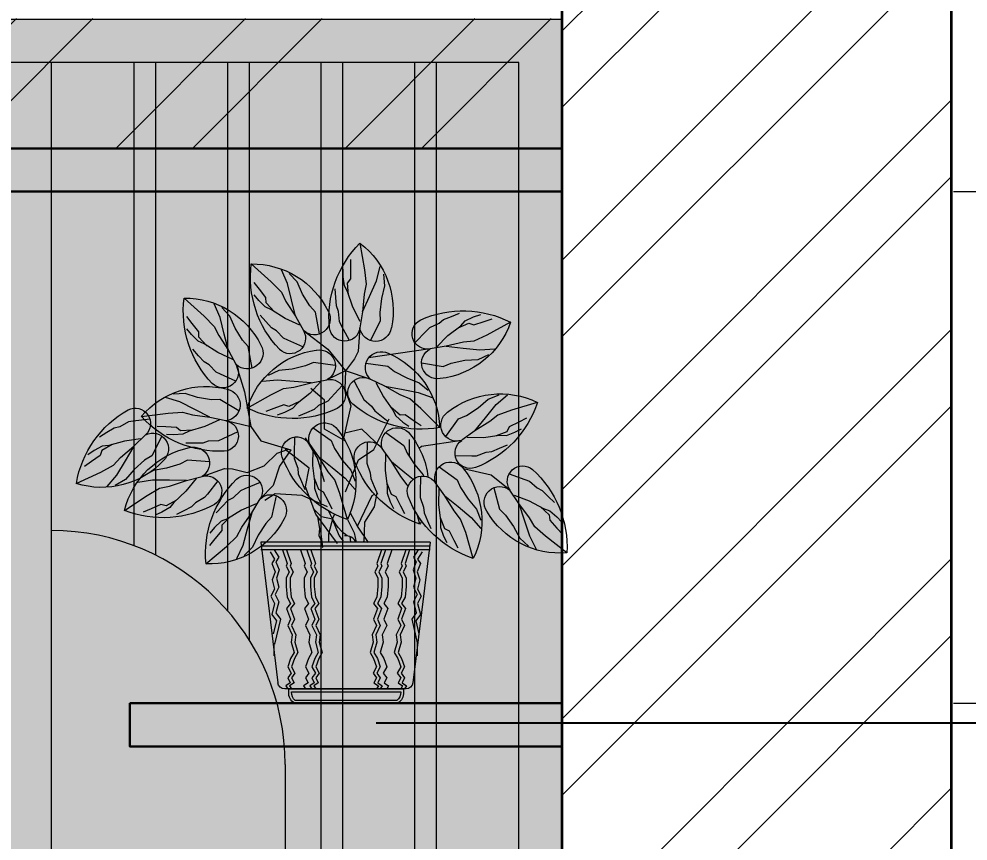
# Model space of a CAD drawing. Header units: millimetres. Extents: x 56222 to 3066687, y -650199 to -121287.
# Drawn here: x 141471.51 to 141493.46, y -184126.26 to -184107.25 of the extents above; entities that cross this region are included whole.
import ezdxf
from ezdxf import colors
from ezdxf.entities.mleader import LeaderData, LeaderLine
from ezdxf.math import Vec2, Vec3

# ---------------------------------------------------------------- set-up
doc = ezdxf.new("R2010")
doc.units = ezdxf.units.MM
doc.header["$MEASUREMENT"] = 0
doc.header["$PDMODE"] = 35
doc.linetypes.add('DASHED', pattern=[0.75, 0.5, -0.25])
doc.linetypes.add('DASHEDX2', pattern=[1.5, 1, -0.5])
doc.layers.get('Defpoints').update_dxf_attribs({"color": 220})
doc.layers.add('AR HATCH-7', color=7, linetype='Continuous')
doc.layers.add('str coll', color=6, linetype='Continuous')
for name, color, linetype, lineweight in [('dim05', 1, 'Continuous', 13), ('el', 7, 'Continuous', 20), ('FURNITURE', 32, 'Continuous', 9), ('furniture dimensions', 1, 'DASHED', 0), ('FURNITURE-1', 252, 'Continuous', 13), ('Text', 7, 'Continuous', 15), ('wall', 7, 'Continuous', 30), ('XX~SLAB ( BEAM )~ ( DIM )', 7, 'Continuous', 9)]:
    doc.layers.add(name, color=color, linetype=linetype, lineweight=lineweight)
doc.layers.add('hatch', color=250, linetype='Continuous', lineweight=9, transparency=0.5)
doc.styles.add('century g', font='GOTHIC.TTF')
doc.styles.add('style4', font='ARIALN.TTF')
doc.dimstyles.new('Archana', dxfattribs={"dimtxt": 2, "dimasz": 0.75, "dimexe": 0.5, "dimexo": 0.5, "dimgap": 0, "dimtad": 0, "dimzin": 0, "dimdsep": 46, "dimlunit": 4, "dimtxsty": 'century g', "dimblk": 'OBLIQUE', "dimcen": 0, "dimdle": 1, "dimclrd": 256, "dimclre": 256, "dimclrt": 256, "dimadec": 0, "dimazin": 0, "dimtfac": 1, "dimtofl": 0, "dimtmove": 1, "dimatfit": 3, "dimfxl": 1, "dimfxlon": 1, "dimtolj": 1, "dimtzin": 0, "dimlwd": -1, "dimlwe": -1, "dimarcsym": 0})

# ---------------------------------------------------------------- blocks, each defined once
blk = doc.blocks.new('RH')
at = {"color": 251, "true_color": 0x636466}
for p, q in [((137588.9421, 17688.3348), (137589.1437, 17688.3348)), ((137588.9421, 17688.3348), (137588.9627, 17688.1676)), ((137589.1437, 17688.3348), (137589.1232, 17688.1676)), ((137588.9421, 17688.3303), (137589.1437, 17688.3303)), ((137588.9421, 17688.3259), (137589.1437, 17688.3259)), ((137588.9577, 17688.2147), (137588.9577, 17688.1997)), ((137589.1282, 17688.2147), (137589.1282, 17688.1997)), ((137588.9708, 17688.1603), (137589.1151, 17688.1603))]:
    blk.add_line(p, q, dxfattribs=at)
for points in [[(137589.0256, 17688.6903), (137589.0201, 17688.6588), (137589.0182, 17688.6417), (137589.0207, 17688.6296), (137589.0226, 17688.6087), (137589.0256, 17688.5897)], [(137589.0226, 17688.6087), (137589.0144, 17688.6271), (137589.0061, 17688.6455), (137589.0017, 17688.6626)], [(137589.0391, 17688.629), (137589.0404, 17688.6429), (137589.0366, 17688.648), (137589.0366, 17688.6607), (137589.0366, 17688.6708)], [(137589.1549, 17688.6657), (137589.1311, 17688.6443), (137589.119, 17688.632), (137589.1136, 17688.621), (137589.1022, 17688.6034), (137589.0928, 17688.5865)], [(137589.0132, 17688.5747), (137589.001, 17688.5979), (137589.0017, 17688.6081), (137588.9998, 17688.6246), (137588.996, 17688.6398), (137588.9972, 17688.6537)], [(137589.0252, 17688.5973), (137589.034, 17688.6144), (137589.0404, 17688.6328), (137589.0442, 17688.6398), (137589.0455, 17688.6505), (137589.0455, 17688.6594)], [(137589.0738, 17688.5824), (137589.0785, 17688.6082), (137589.0853, 17688.6158), (137589.094, 17688.6299), (137589.1004, 17688.6443), (137589.11, 17688.6544)], [(137589.1022, 17688.6034), (137589.107, 17688.6229), (137589.1119, 17688.6425), (137589.119, 17688.6587)], [(137589.1277, 17688.6091), (137589.1373, 17688.6193), (137589.1374, 17688.6257), (137589.1453, 17688.6356), (137589.1515, 17688.6436)], [(137589.0382, 17688.5747), (137589.0474, 17688.5922), (137589.0499, 17688.5973), (137589.0512, 17688.6093), (137589.0537, 17688.6157), (137589.0543, 17688.6258), (137589.055, 17688.636)], [(137589.0971, 17688.5928), (137589.1147, 17688.6008), (137589.131, 17688.6113), (137589.1383, 17688.6145), (137589.146, 17688.6222), (137589.1515, 17688.6291)], [(137589.2349, 17688.6251), (137589.211, 17688.6037), (137589.1989, 17688.5914), (137589.1935, 17688.5804), (137589.1821, 17688.5628), (137589.1727, 17688.5459)], [(137589.1821, 17688.5628), (137589.187, 17688.5823), (137589.1918, 17688.6019), (137589.1989, 17688.6181)], [(137588.9346, 17688.5667), (137588.9212, 17688.5805), (137588.9057, 17688.5922), (137588.9003, 17688.598), (137588.8904, 17688.6026), (137588.882, 17688.6054)], [(137588.9602, 17688.5719), (137588.9464, 17688.5862), (137588.9424, 17688.5902), (137588.9314, 17688.5951), (137588.9261, 17688.5995), (137588.9167, 17688.6033), (137588.9073, 17688.6071)], [(137589.0934, 17688.567), (137589.1115, 17688.5751), (137589.1166, 17688.5775), (137589.125, 17688.5862), (137589.1309, 17688.5896), (137589.1377, 17688.5972), (137589.1445, 17688.6048)], [(137589.1537, 17688.5418), (137589.1585, 17688.5676), (137589.1652, 17688.5752), (137589.1739, 17688.5893), (137589.1803, 17688.6037), (137589.1899, 17688.6139)], [(137588.8465, 17688.5963), (137588.8747, 17688.5811), (137588.8903, 17688.5739), (137588.9025, 17688.5726), (137588.923, 17688.5678), (137588.942, 17688.5647)], [(137588.9089, 17688.5898), (137588.8961, 17688.5954), (137588.8901, 17688.5934), (137588.878, 17688.5974), (137588.8684, 17688.6006)], [(137589.2076, 17688.5685), (137589.2172, 17688.5787), (137589.2173, 17688.5851), (137589.2252, 17688.595), (137589.2314, 17688.603)], [(137589.0256, 17688.5897), (137589.0278, 17688.5616), (137589.0321, 17688.5529), (137589.0429, 17688.5386), (137589.0436, 17688.5171), (137589.0364, 17688.497), (137589.0452, 17688.4584)], [(137589.0928, 17688.5865), (137589.0639, 17688.5642), (137589.0429, 17688.5386)], [(137589.177, 17688.5522), (137589.1946, 17688.5602), (137589.2109, 17688.5708), (137589.2182, 17688.5739), (137589.2259, 17688.5816), (137589.2314, 17688.5886)], [(137588.923, 17688.5678), (137588.903, 17688.5657), (137588.8829, 17688.5637), (137588.8653, 17688.5648)], [(137588.942, 17688.5647), (137589.0153, 17688.5539)], [(137589.1733, 17688.5264), (137589.1914, 17688.5345), (137589.1965, 17688.5369), (137589.205, 17688.5456), (137589.2109, 17688.5491), (137589.2176, 17688.5566), (137589.2244, 17688.5642)], [(137588.9524, 17688.5482), (137588.9265, 17688.5439), (137588.917, 17688.5477), (137588.9008, 17688.5511), (137588.8852, 17688.5522), (137588.8723, 17688.5578)], [(137589.055, 17688.5448), (137589.081, 17688.5484), (137589.0903, 17688.5444), (137589.1064, 17688.5406), (137589.1221, 17688.5391), (137589.1348, 17688.5332)], [(137589.0185, 17688.5476), (137588.9925, 17688.5443), (137588.9845, 17688.5379), (137588.9699, 17688.5301), (137588.9552, 17688.5245), (137588.9445, 17688.5155)], [(137589.0133, 17688.5288), (137589.0429, 17688.5386), (137589.0649, 17688.528)], [(137589.1727, 17688.5459), (137589.163, 17688.5137), (137589.1553, 17688.4724)], [(137588.9308, 17688.4712), (137588.9534, 17688.4938), (137588.9664, 17688.5052), (137588.9777, 17688.51), (137588.996, 17688.5204), (137589.0133, 17688.5288)], [(137589.0328, 17688.5271), (137589.0236, 17688.5095), (137589.0209, 17688.5045), (137589.0118, 17688.4966), (137589.008, 17688.4909), (137589.0001, 17688.4846), (137588.9921, 17688.4783)], [(137589.1596, 17688.4941), (137589.1318, 17688.51), (137589.1164, 17688.5175), (137589.1042, 17688.5192), (137589.0838, 17688.5245), (137589.0649, 17688.528)], [(137589.0722, 17688.5259), (137589.0854, 17688.5118), (137589.1005, 17688.4996), (137589.1058, 17688.4937), (137589.1155, 17688.4889), (137589.1239, 17688.4859)], [(137589.0838, 17688.5245), (137589.1039, 17688.526), (137589.124, 17688.5276), (137589.1416, 17688.526)], [(137588.996, 17688.5204), (137588.9762, 17688.5167), (137588.9564, 17688.5129), (137588.9398, 17688.5068)], [(137589.0068, 17688.5248), (137588.9978, 17688.5078), (137588.9864, 17688.492), (137588.9828, 17688.4849), (137588.9747, 17688.4777), (137588.9674, 17688.4726)], [(137589.0427, 17688.4551), (137589.0679, 17688.4692), (137589.0679, 17688.5036), (137589.0841, 17688.5177)], [(137589.0466, 17688.5213), (137589.06, 17688.5067), (137589.0639, 17688.5026), (137589.0748, 17688.4974), (137589.0799, 17688.4928), (137589.0893, 17688.4888), (137589.0986, 17688.4848)], [(137588.889, 17688.4672), (137588.8762, 17688.4828), (137588.8635, 17688.4984), (137588.8502, 17688.5101)], [(137588.9236, 17688.4604), (137588.9083, 17688.4817), (137588.8989, 17688.4856), (137588.8851, 17688.4947), (137588.8732, 17688.5049), (137588.8601, 17688.5101)], [(137589.1695, 17688.4911), (137589.1922, 17688.5043), (137589.2023, 17688.5042), (137589.2187, 17688.5069), (137589.2337, 17688.5115), (137589.2477, 17688.5109)], [(137589.204, 17688.4833), (137589.2219, 17688.4925), (137589.2399, 17688.5016), (137589.2568, 17688.5069)], [(137588.8147, 17688.501), (137588.8453, 17688.4919), (137588.8615, 17688.4859), (137588.8711, 17688.4783), (137588.889, 17688.4672), (137588.9046, 17688.456)], [(137588.9887, 17688.4953), (137588.978, 17688.4862), (137588.9717, 17688.4865), (137588.9613, 17688.4792), (137588.953, 17688.4734)], [(137589.0974, 17688.5021), (137589.1101, 17688.4962), (137589.1161, 17688.4981), (137589.1281, 17688.4938), (137589.1376, 17688.4904)], [(137588.8634, 17688.4615), (137588.8504, 17688.4666), (137588.8476, 17688.4723), (137588.8362, 17688.478), (137588.8272, 17688.4826)], [(137589.0429, 17688.3947), (137589.0274, 17688.4328), (137589.0092, 17688.445), (137588.991, 17688.4814)], [(137589.2856, 17688.4844), (137589.2539, 17688.4884), (137589.2367, 17688.4894), (137589.2248, 17688.4863), (137589.204, 17688.4833), (137589.1851, 17688.4794)], [(137589.2755, 17688.4813), (137589.2952, 17688.4788), (137589.3008, 17688.4779), (137589.3114, 17688.4721), (137589.318, 17688.4705), (137589.3267, 17688.4652), (137589.3353, 17688.4599)], [(137588.898, 17688.4598), (137588.8788, 17688.4595), (137588.8595, 17688.4621), (137588.8515, 17688.4618), (137588.8413, 17688.4655), (137588.8334, 17688.4695)], [(137589.0811, 17688.471), (137589.0599, 17688.4556), (137589.0559, 17688.4463), (137589.0468, 17688.4324), (137589.0366, 17688.4205), (137589.0315, 17688.4074)], [(137589.1851, 17688.4794), (137589.1553, 17688.4724), (137589.1434, 17688.4555), (137589.1078, 17688.4447), (137589.1214, 17688.4254), (137589.1289, 17688.4022), (137589.1444, 17688.3865)], [(137589.1927, 17688.4802), (137589.2103, 17688.4722), (137589.2289, 17688.4668), (137589.2361, 17688.4633), (137589.2469, 17688.4626), (137589.2558, 17688.463)], [(137589.2251, 17688.4679), (137589.2391, 17688.4673), (137589.2439, 17688.4713), (137589.2566, 17688.472), (137589.2667, 17688.4725)], [(137588.9948, 17688.4653), (137588.9735, 17688.4499), (137588.9695, 17688.4406), (137588.9605, 17688.4267), (137588.9503, 17688.4148), (137588.9498, 17688.4135)], [(137588.9992, 17688.4463), (137589.0234, 17688.4692), (137589.0438, 17688.4646)], [(137589.0679, 17688.4066), (137589.076, 17688.4349), (137589.0902, 17688.4591)], [(137589.1035, 17688.4598), (137589.1039, 17688.44), (137589.1039, 17688.4344), (137589.0996, 17688.423), (137589.0991, 17688.4162), (137589.0951, 17688.4069), (137589.0911, 17688.3975)], [(137589.1708, 17688.4661), (137589.1888, 17688.4578), (137589.1939, 17688.4555), (137589.206, 17688.4548), (137589.2125, 17688.4526), (137589.2227, 17688.4525), (137589.2328, 17688.4524)], [(137589.2612, 17688.4609), (137589.2732, 17688.4376), (137589.2819, 17688.4323), (137589.2943, 17688.4212), (137589.3046, 17688.4094), (137589.3167, 17688.4024)], [(137589.363, 17688.4047), (137589.334, 17688.4182), (137589.3189, 17688.4265), (137589.3105, 17688.4355), (137589.2944, 17688.4491), (137589.2806, 17688.4625)], [(137588.9124, 17688.438), (137588.8926, 17688.4377), (137588.8869, 17688.4377), (137588.8756, 17688.4419), (137588.8688, 17688.4425), (137588.8595, 17688.4465), (137588.8501, 17688.4505)], [(137588.9553, 17688.4467), (137588.9526, 17688.449), (137588.9046, 17688.456)], [(137588.9669, 17688.4366), (137588.9667, 17688.4369), (137588.9667, 17688.4571)], [(137589.0171, 17688.4541), (137589.0175, 17688.4344), (137589.0175, 17688.4287), (137589.0133, 17688.4173), (137589.0127, 17688.4105), (137589.0087, 17688.4012), (137589.0048, 17688.3918)], [(137589.0406, 17688.362), (137589.0497, 17688.3927), (137589.0556, 17688.4088), (137589.0633, 17688.4185), (137589.0744, 17688.4363), (137589.0856, 17688.452)], [(137589.2866, 17688.4577), (137589.3057, 17688.4551), (137589.3244, 17688.4498), (137589.3323, 17688.4489), (137589.3418, 17688.4437), (137589.3491, 17688.4386)], [(137589.2944, 17688.4491), (137589.3048, 17688.4317), (137589.3151, 17688.4144), (137589.3265, 17688.401)], [(137589.3205, 17688.4509), (137589.3327, 17688.4439), (137589.3346, 17688.4379), (137589.345, 17688.4306), (137589.3533, 17688.4248)], [(137588.9684, 17688.4008), (137588.9693, 17688.4032), (137588.9769, 17688.4128), (137588.988, 17688.4307), (137588.9992, 17688.4463)], [(137588.9954, 17688.4397), (137588.9957, 17688.4205), (137588.9931, 17688.4012), (137588.9934, 17688.3932), (137588.9897, 17688.383), (137588.9858, 17688.3751)], [(137589.0744, 17688.4363), (137589.0588, 17688.4236), (137589.0432, 17688.4108), (137589.0315, 17688.3975)], [(137589.0523, 17688.3333), (137589.078, 17688.3682), (137589.0902, 17688.4005), (137589.0861, 17688.4227), (137589.1145, 17688.445)], [(137589.0817, 17688.4454), (137589.082, 17688.4261), (137589.0795, 17688.4069), (137589.0798, 17688.3989), (137589.0761, 17688.3887), (137589.0721, 17688.3808)], [(137589.2134, 17688.413), (137589.1868, 17688.4224), (137589.1772, 17688.4219), (137589.1597, 17688.4178), (137589.1397, 17688.4258), (137589.1242, 17688.4405), (137589.1108, 17688.4456)], [(137588.9313, 17688.4245), (137588.9101, 17688.4091), (137588.9061, 17688.3998), (137588.8971, 17688.3859), (137588.8869, 17688.374), (137588.8818, 17688.3609)], [(137588.988, 17688.4307), (137588.9724, 17688.4179), (137588.9623, 17688.4096)], [(137589.2047, 17688.4305), (137589.2308, 17688.4323), (137589.2399, 17688.4276), (137589.2557, 17688.4227), (137589.2712, 17688.4201), (137589.2835, 17688.4134)], [(137588.848, 17688.4163), (137588.8294, 17688.4095), (137588.8241, 17688.4075), (137588.815, 17688.3994), (137588.8089, 17688.3964), (137588.8016, 17688.3893), (137588.7943, 17688.3822)], [(137588.8472, 17688.3968), (137588.8696, 17688.4146), (137588.9024, 17688.4222)], [(137588.9537, 17688.4133), (137588.9541, 17688.3935), (137588.9541, 17688.3879), (137588.9499, 17688.3765), (137588.9493, 17688.3697), (137588.9453, 17688.3604), (137588.9414, 17688.351)], [(137589.3055, 17688.3726), (137589.2789, 17688.3904), (137589.264, 17688.399), (137589.252, 17688.4015), (137589.232, 17688.4082), (137589.2134, 17688.413)], [(137588.8908, 17688.3155), (137588.8999, 17688.3462), (137588.9059, 17688.3623), (137588.9135, 17688.372), (137588.9246, 17688.3898), (137588.9358, 17688.4055)], [(137588.9937, 17688.4051), (137588.9886, 17688.3921), (137588.9829, 17688.3893), (137588.9773, 17688.3779), (137588.9727, 17688.3688)], [(137589.0801, 17688.4108), (137589.075, 17688.3978), (137589.0693, 17688.3949), (137589.0636, 17688.3836), (137589.0591, 17688.3745)], [(137589.1444, 17688.406), (137589.1627, 17688.3984), (137589.1679, 17688.3961), (137589.1766, 17688.3877), (137589.1826, 17688.3845), (137589.1896, 17688.3771), (137589.1965, 17688.3697)], [(137589.1946, 17688.4076), (137589.207, 17688.3921), (137589.2106, 17688.3878), (137589.2211, 17688.3818), (137589.2259, 17688.3769), (137589.235, 17688.3722), (137589.244, 17688.3676)], [(137589.2206, 17688.4104), (137589.2327, 17688.3954), (137589.247, 17688.3822), (137589.2518, 17688.3759), (137589.2612, 17688.3705), (137589.2693, 17688.3669)], [(137589.232, 17688.4082), (137589.2522, 17688.4084), (137589.2723, 17688.4085), (137589.2898, 17688.4057)], [(137588.7795, 17688.3223), (137588.8048, 17688.3419), (137588.8177, 17688.3533), (137588.824, 17688.3639), (137588.8366, 17688.3807), (137588.8472, 17688.3968)], [(137588.8424, 17688.3908), (137588.8243, 17688.3841), (137588.8073, 17688.3748), (137588.7998, 17688.3722), (137588.7916, 17688.365), (137588.7856, 17688.3585)], [(137588.8665, 17688.3995), (137588.8598, 17688.3741), (137588.8525, 17688.367), (137588.8429, 17688.3536), (137588.8355, 17688.3397), (137588.8251, 17688.3303)], [(137588.932, 17688.3989), (137588.9323, 17688.3796), (137588.9297, 17688.3604), (137588.93, 17688.3524), (137588.9263, 17688.3422), (137588.9224, 17688.3343)], [(137589.0056, 17688.3937), (137589.0087, 17688.3769), (137589.0201, 17688.3586), (137589.021, 17688.3348)], [(137589.0286, 17688.3538), (137589.0112, 17688.3904), (137589.0085, 17688.392)], [(137589.0643, 17688.3769), (137589.0942, 17688.3904), (137589.1266, 17688.3924), (137589.1387, 17688.3843)], [(137588.8366, 17688.3807), (137588.8304, 17688.3615), (137588.8241, 17688.3423), (137588.8159, 17688.3267)], [(137588.9246, 17688.3898), (137588.909, 17688.3771), (137588.8934, 17688.3643), (137588.8818, 17688.351)], [(137589.1252, 17688.39), (137589.1307, 17688.3644), (137589.1377, 17688.357), (137589.1468, 17688.3431), (137589.1536, 17688.329), (137589.1635, 17688.3191)], [(137589.2088, 17688.3091), (137589.1843, 17688.3298), (137589.1719, 17688.3417), (137589.1661, 17688.3526), (137589.1542, 17688.3699), (137589.1444, 17688.3865)], [(137589.1489, 17688.3803), (137589.1667, 17688.3728), (137589.1833, 17688.3628), (137589.1907, 17688.3598), (137589.1986, 17688.3524), (137589.2042, 17688.3456)], [(137589.244, 17688.3849), (137589.2563, 17688.3782), (137589.2624, 17688.3796), (137589.274, 17688.3745), (137589.2833, 17688.3704)], [(137588.8108, 17688.3767), (137588.8004, 17688.3673), (137588.7998, 17688.361), (137588.7913, 17688.3516), (137588.7845, 17688.3441)], [(137588.9543, 17688.3563), (137588.9577, 17688.368)], [(137589.0156, 17688.3345), (137589.0286, 17688.3538), (137589.0371, 17688.37)], [(137589.0453, 17688.3359), (137589.0504, 17688.3428), (137589.0583, 17688.3624), (137589.0712, 17688.3649), (137589.0813, 17688.375)], [(137589.0558, 17688.3681), (137589.0579, 17688.364), (137589.0629, 17688.3443), (137589.0629, 17688.3351)], [(137589.1542, 17688.3699), (137589.1596, 17688.3505), (137589.1651, 17688.3311), (137589.1726, 17688.3151)], [(137588.9303, 17688.3643), (137588.9252, 17688.3513), (137588.9195, 17688.3484), (137588.9139, 17688.3371), (137588.9093, 17688.328)], [(137589.0406, 17688.362), (137589.0327, 17688.346), (137589.03, 17688.3348)], [(137589.0763, 17688.3649), (137589.0737, 17688.351), (137589.0744, 17688.3428), (137589.0712, 17688.3359)], [(137589.1799, 17688.3649), (137589.1898, 17688.355), (137589.1901, 17688.3486), (137589.1982, 17688.3389), (137589.2047, 17688.3311)], [(137589.073, 17688.3512), (137589.0703, 17688.3288), (137589.0704, 17688.3282)], [(137589.021, 17688.3348), (137589.0218, 17688.3354)], [(137589.0376, 17688.342), (137589.0368, 17688.3348)], [(137588.9516, 17688.3234), (137588.957, 17688.3148), (137588.9538, 17688.3094), (137588.9575, 17688.2996), (137588.9543, 17688.2899), (137588.957, 17688.2791), (137588.9527, 17688.2705), (137588.957, 17688.2618), (137588.9538, 17688.2488), (137588.9592, 17688.2413), (137588.9555, 17688.2258)], [(137588.9565, 17688.3256), (137588.9619, 17688.3169), (137588.9586, 17688.3115), (137588.9624, 17688.3018), (137588.9592, 17688.2921), (137588.9619, 17688.2813), (137588.9575, 17688.2726), (137588.9619, 17688.264), (137588.9586, 17688.251), (137588.964, 17688.2434), (137588.957, 17688.2136)], [(137588.9666, 17688.3259), (137588.972, 17688.3097), (137588.9708, 17688.3062), (137588.9743, 17688.2998), (137588.9708, 17688.2922), (137588.9708, 17688.2823), (137588.972, 17688.2695), (137588.9761, 17688.2619), (137588.9714, 17688.2561), (137588.9761, 17688.2433), (137588.9726, 17688.2357), (137588.9778, 17688.2246), (137588.9766, 17688.2159), (137588.9801, 17688.2037), (137588.9761, 17688.1967), (137588.9726, 17688.1868), (137588.9766, 17688.1792), (137588.9726, 17688.1734), (137588.9755, 17688.1675), (137588.9702, 17688.164), (137588.9726, 17688.1606)], [(137588.9712, 17688.3259), (137588.9766, 17688.3097), (137588.9755, 17688.3062), (137588.979, 17688.2998), (137588.9755, 17688.2922), (137588.9755, 17688.2823), (137588.9766, 17688.2695), (137588.9807, 17688.2619), (137588.9761, 17688.2561), (137588.9807, 17688.2433), (137588.9772, 17688.2357), (137588.9825, 17688.2246), (137588.9813, 17688.2159), (137588.9848, 17688.2037), (137588.9807, 17688.1967), (137588.9772, 17688.1868), (137588.9813, 17688.1792), (137588.9772, 17688.1734), (137588.9801, 17688.1675), (137588.9749, 17688.164), (137588.9772, 17688.1606)], [(137588.9878, 17688.3259), (137588.9932, 17688.3097), (137588.9921, 17688.3062), (137588.9956, 17688.2998), (137588.9921, 17688.2922), (137588.9921, 17688.2823), (137588.9932, 17688.2695), (137588.9973, 17688.2619), (137588.9926, 17688.2561), (137588.9973, 17688.2433), (137588.9938, 17688.2357), (137588.9991, 17688.2246), (137588.9979, 17688.2159), (137589.0014, 17688.2037), (137588.9973, 17688.1967), (137588.9938, 17688.1868), (137588.9979, 17688.1792), (137588.9938, 17688.1734), (137588.9967, 17688.1675), (137588.9915, 17688.164), (137588.9938, 17688.1606)], [(137588.9954, 17688.3259), (137589.0008, 17688.3097), (137588.9996, 17688.3062), (137589.0031, 17688.2998), (137588.9996, 17688.2922), (137588.9996, 17688.2823), (137589.0008, 17688.2695), (137589.0049, 17688.2619), (137589.0002, 17688.2561), (137589.0049, 17688.2433), (137589.0014, 17688.2357), (137589.0066, 17688.2246), (137589.0055, 17688.2159), (137589.009, 17688.2037), (137589.0049, 17688.1967), (137589.0014, 17688.1868), (137589.0055, 17688.1792), (137589.0014, 17688.1734), (137589.0043, 17688.1675), (137588.9991, 17688.164), (137589.0014, 17688.1606)], [(137589.0001, 17688.3259), (137589.0055, 17688.3097), (137589.0043, 17688.3062), (137589.0078, 17688.2998), (137589.0043, 17688.2922), (137589.0043, 17688.2823), (137589.0055, 17688.2695), (137589.0096, 17688.2619), (137589.0049, 17688.2561), (137589.0096, 17688.2433), (137589.0061, 17688.2357), (137589.0113, 17688.2246), (137589.0101, 17688.2159), (137589.0136, 17688.2037), (137589.0096, 17688.1967), (137589.0061, 17688.1868), (137589.0101, 17688.1792), (137589.0061, 17688.1734), (137589.009, 17688.1675), (137589.0037, 17688.164), (137589.0061, 17688.1606)], [(137589.0841, 17688.3259), (137589.0787, 17688.3097), (137589.0799, 17688.3062), (137589.0764, 17688.2998), (137589.0799, 17688.2922), (137589.0799, 17688.2823), (137589.0787, 17688.2695), (137589.0746, 17688.2619), (137589.0793, 17688.2561), (137589.0746, 17688.2433), (137589.0781, 17688.2357), (137589.0729, 17688.2246), (137589.074, 17688.2159), (137589.0705, 17688.2037), (137589.0746, 17688.1967), (137589.0781, 17688.1868), (137589.074, 17688.1792), (137589.0781, 17688.1734), (137589.0752, 17688.1675), (137589.0805, 17688.164), (137589.0781, 17688.1606)], [(137589.0888, 17688.3259), (137589.0834, 17688.3097), (137589.0845, 17688.3062), (137589.081, 17688.2998), (137589.0845, 17688.2922), (137589.0845, 17688.2823), (137589.0834, 17688.2695), (137589.0793, 17688.2619), (137589.0839, 17688.2561), (137589.0793, 17688.2433), (137589.0828, 17688.2357), (137589.0775, 17688.2246), (137589.0787, 17688.2159), (137589.0752, 17688.2037), (137589.0793, 17688.1967), (137589.0828, 17688.1868), (137589.0787, 17688.1792), (137589.0828, 17688.1734), (137589.0799, 17688.1675), (137589.0851, 17688.164), (137589.0828, 17688.1606)], [(137589.0964, 17688.3259), (137589.0909, 17688.3097), (137589.0921, 17688.3062), (137589.0886, 17688.2998), (137589.0921, 17688.2922), (137589.0921, 17688.2823), (137589.0909, 17688.2695), (137589.0869, 17688.2619), (137589.0915, 17688.2561), (137589.0869, 17688.2433), (137589.0904, 17688.2357), (137589.0851, 17688.2246), (137589.0863, 17688.2159), (137589.0828, 17688.2037), (137589.0869, 17688.1967), (137589.0904, 17688.1868), (137589.0863, 17688.1792), (137589.0904, 17688.1734), (137589.0874, 17688.1675), (137589.0927, 17688.164), (137589.0904, 17688.1606)], [(137589.1129, 17688.3259), (137589.1075, 17688.3097), (137589.1087, 17688.3062), (137589.1052, 17688.2998), (137589.1087, 17688.2922), (137589.1087, 17688.2823), (137589.1075, 17688.2695), (137589.1034, 17688.2619), (137589.1081, 17688.2561), (137589.1034, 17688.2433), (137589.1069, 17688.2357), (137589.1017, 17688.2246), (137589.1029, 17688.2159), (137589.0994, 17688.2037), (137589.1034, 17688.1967), (137589.1069, 17688.1868), (137589.1029, 17688.1792), (137589.1069, 17688.1734), (137589.104, 17688.1675), (137589.1093, 17688.164), (137589.1069, 17688.1606)], [(137589.1176, 17688.3259), (137589.1122, 17688.3097), (137589.1134, 17688.3062), (137589.1099, 17688.2998), (137589.1134, 17688.2922), (137589.1134, 17688.2823), (137589.1122, 17688.2695), (137589.1081, 17688.2619), (137589.1128, 17688.2561), (137589.1081, 17688.2433), (137589.1116, 17688.2357), (137589.1064, 17688.2246), (137589.1075, 17688.2159), (137589.104, 17688.2037), (137589.1081, 17688.1967), (137589.1116, 17688.1868), (137589.1075, 17688.1792), (137589.1116, 17688.1734), (137589.1087, 17688.1675), (137589.1139, 17688.164), (137589.1116, 17688.1606)], [(137589.1277, 17688.3256), (137589.1223, 17688.3169), (137589.1255, 17688.3115), (137589.1218, 17688.3018), (137589.125, 17688.2921), (137589.1223, 17688.2813), (137589.1266, 17688.2726), (137589.1223, 17688.264), (137589.1255, 17688.251), (137589.1201, 17688.2434), (137589.1272, 17688.2136)], [(137589.1326, 17688.3234), (137589.1272, 17688.3148), (137589.1304, 17688.3094), (137589.1266, 17688.2996), (137589.1299, 17688.2899), (137589.1272, 17688.2791), (137589.1315, 17688.2705), (137589.1272, 17688.2618), (137589.1304, 17688.2488), (137589.125, 17688.2413), (137589.1287, 17688.2258)]]:
    blk.add_lwpolyline(points, dxfattribs=at)
for points in [[(137589.041, 17688.3424, 0.139974), (137589.0626, 17688.3716)], [(137589.03, 17688.3348, -0.287945), (137589.044, 17688.3425, -0.484187)]]:
    blk.add_lwpolyline(points, format="xyb", dxfattribs=at)
for points in [[(137588.9738, 17688.1603), (137588.9738, 17688.1565, 0.269011), (137588.9806, 17688.1433), (137589.1036, 17688.1433, 0.269011), (137589.1104, 17688.1565), (137589.1104, 17688.1603)], [(137588.9772, 17688.1569), (137588.9772, 17688.1564, 0.24889), (137588.9816, 17688.1467), (137589.1025, 17688.1467, 0.24889), (137589.107, 17688.1564), (137589.107, 17688.1569)]]:
    blk.add_lwpolyline(points, format="xyb", close=True, dxfattribs=at)
for centre, radius, start, end in [((137589.0867, 17688.6104), 0.1006, 127.4105, 191.8989), ((137588.938, 17688.6018), 0.1245, 354.407, 45.2853), ((137589.1537, 17688.5651), 0.1006, 89.286, 153.7744), ((137589.0314, 17688.6502), 0.1245, 316.2825, 7.1608), ((137589.2336, 17688.5245), 0.1006, 89.286, 153.7744), ((137589.1113, 17688.6096), 0.1245, 316.2825, 7.1608), ((137588.903, 17688.4854), 0.1245, 66.1379, 117.0163), ((137589.0799, 17688.6003), 0.0189, 150.4884, 313.2627), ((137588.9415, 17688.6293), 0.1006, 199.1414, 263.6298), ((137588.9454, 17688.5827), 0.0183, 259.3732, 64.0887), ((137589.007, 17688.5925), 0.0189, 188.6129, 351.3871), ((137589.0438, 17688.5921), 0.0183, 187.6423, 352.3577), ((137589.1086, 17688.5772), 0.0183, 149.5178, 314.2333), ((137588.9335, 17688.5479), 0.0189, 260.3438, 63.1181), ((137589.0003, 17688.5425), 0.0189, 313.4953, 116.2695), ((137589.0738, 17688.5446), 0.0189, 78.9376, 241.7119), ((137589.0639, 17688.4635), 0.1006, 17.7352, 82.2236), ((137589.1598, 17688.5597), 0.0189, 150.4884, 313.2627), ((137589.0312, 17688.4668), 0.1006, 112.9835, 177.472), ((137589.1885, 17688.5366), 0.0183, 149.5178, 314.2333), ((137589.0217, 17688.5125), 0.0183, 312.5247, 117.2401), ((137589.0611, 17688.5101), 0.0183, 77.9671, 242.6825), ((137589.187, 17688.4981), 0.0189, 101.4612, 264.2355), ((137589.2089, 17688.4194), 0.1006, 40.2588, 104.7472), ((137588.8587, 17688.4106), 0.1006, 51.4742, 115.9626), ((137588.933, 17688.5397), 0.1245, 198.0878, 248.9661), ((137588.9532, 17688.5937), 0.1245, 259.5971, 310.4754), ((137589.1058, 17688.6064), 0.1245, 244.7317, 295.6101), ((137589.293, 17688.4759), 0.0183, 62.5941, 227.3096), ((137589.2402, 17688.3838), 0.1245, 9.6665, 60.5449), ((137588.9105, 17688.4739), 0.0189, 251.9859, 54.7602), ((137589.1929, 17688.5675), 0.1245, 267.2553, 318.1337), ((137588.9813, 17688.4521), 0.0189, 342.075, 144.8493), ((137589.0676, 17688.4578), 0.0189, 342.075, 144.8493), ((137589.1885, 17688.4613), 0.0183, 100.4906, 265.2061), ((137589.0446, 17688.4005), 0.1006, 141.5633, 173.1589), ((137589.131, 17688.4062), 0.1006, 141.5633, 206.0517), ((137589.1007, 17688.4417), 0.0183, 341.1044, 145.8199), ((137589.2722, 17688.4456), 0.0189, 63.5647, 226.339), ((137588.8943, 17688.4408), 0.0183, 251.0154, 55.7308), ((137589.0144, 17688.436), 0.0183, 341.1044, 145.8199), ((137589.2235, 17688.429), 0.0189, 74.9234, 237.6976), ((137589.2078, 17688.3488), 0.1006, 13.7209, 78.2094), ((137589.0018, 17688.4803), 0.1245, 288.1768, 339.0552), ((137588.8321, 17688.4072), 0.0183, 325.3858, 130.1012), ((137588.9178, 17688.4113), 0.0189, 342.075, 144.8493), ((137588.9154, 17688.4746), 0.1245, 288.1768, 339.0552), ((137589.3327, 17688.5006), 0.1006, 223.053, 287.5414), ((137588.9038, 17688.3289), 0.1245, 132.1505, 183.0288), ((137588.9812, 17688.3597), 0.1006, 141.5633, 206.0517), ((137588.951, 17688.3952), 0.0183, 341.1044, 145.8199), ((137589.1599, 17688.3962), 0.0183, 47.4149, 212.1304), ((137589.2083, 17688.3954), 0.0183, 73.9528, 238.6682), ((137589.0848, 17688.3211), 0.1245, 354.4873, 45.3657), ((137588.8591, 17688.3821), 0.0189, 326.3564, 129.1306), ((137589.1319, 17688.3724), 0.0189, 48.3855, 211.1598), ((137588.852, 17688.4338), 0.1245, 288.1768, 339.0552), ((137589.2597, 17688.4884), 0.1245, 240.7175, 291.5958), ((137588.788, 17688.4225), 0.1006, 265.154, 329.6424), ((137589.0446, 17688.4005), 0.1006, 203.601, 206.0517), ((137589.2046, 17688.4096), 0.1006, 207.8738, 272.3622), ((137588.9708, 17688.1685), 0.00816, 186.2058, 270), ((137589.1151, 17688.1685), 0.00816, 270, 353.7942)]:
    blk.add_arc(centre, radius, start, end, dxfattribs=at)
blk = doc.blocks.new('_Oblique')
at = {"layer": 'wall', "color": 0, "lineweight": -2}
blk.add_line((-0.5, -0.5), (0.5, 0.5), dxfattribs=at)
blk = doc.blocks.new('*D230')
at = {"layer": 'Defpoints', "color": 0, "linetype": 'Continuous', "lineweight": 30, "transparency": 16777216}
for p in [(141484.073, -184123.075), (141497.127, -184123.075), (141484.066, -184138.408)]:
    blk.add_point(p, dxfattribs=at)
at = {"layer": 'furniture dimensions', "color": 5, "linetype": 'Continuous', "transparency": 16777216}
for p, q in [((141497.127, -184122.075), (141497.127, -184127.021)), ((141493.127, -184123.075), (141497.627, -184123.075)), ((141497.127, -184139.408), (141497.127, -184134.463))]:
    blk.add_line(p, q, dxfattribs=at)
at = {"layer": 'furniture dimensions', "color": 5, "linetype": 'ByBlock', "transparency": 16777216}
blk.add_line((141493.127, -184138.408), (141497.627, -184138.408), dxfattribs=at)
at = {"layer": 'furniture dimensions', "color": 5, "linetype": 'Continuous', "transparency": 16777216, "xscale": 1.5, "yscale": 1.5, "zscale": 1.5}
for p, rotation in [((141497.127, -184123.075), 90), ((141497.127, -184138.408), 270)]:
    blk.add_blockref('_Oblique', p, dxfattribs=dict(at, rotation=rotation))
at = {"layer": 'furniture dimensions', "linetype": 'Continuous', "lineweight": 0, "transparency": 16777216, "insert": (141497.127, -184130.742), "char_height": 3, "attachment_point": 5, "rotation": 90, "style": 'century g'}
blk.add_mtext('\\A1;1\'-3"', dxfattribs=at)
blk = doc.blocks.new('*D231')
at = {"layer": 'Defpoints', "color": 0, "linetype": 'Continuous', "lineweight": 30, "transparency": 16777216}
for p in [(141484.073, -184111.242), (141497.127, -184111.242), (141484.073, -184123.075)]:
    blk.add_point(p, dxfattribs=at)
at = {"layer": 'furniture dimensions', "color": 5, "linetype": 'Continuous', "transparency": 16777216}
for p, q in [((141497.127, -184110.242), (141497.127, -184116.015)), ((141493.127, -184111.242), (141497.627, -184111.242)), ((141497.127, -184124.075), (141497.127, -184118.301))]:
    blk.add_line(p, q, dxfattribs=at)
at = {"layer": 'furniture dimensions', "color": 5, "linetype": 'ByBlock', "transparency": 16777216}
blk.add_line((141493.127, -184123.075), (141497.627, -184123.075), dxfattribs=at)
at = {"layer": 'furniture dimensions', "color": 5, "linetype": 'Continuous', "transparency": 16777216, "xscale": 1.5, "yscale": 1.5, "zscale": 1.5}
for p, rotation in [((141497.127, -184111.242), 90), ((141497.127, -184123.075), 270)]:
    blk.add_blockref('_Oblique', p, dxfattribs=dict(at, rotation=rotation))
at = {"layer": 'furniture dimensions', "linetype": 'Continuous', "lineweight": 0, "transparency": 16777216, "insert": (141497.127, -184117.158), "char_height": 3, "attachment_point": 5, "rotation": 90, "style": 'century g'}
blk.add_mtext("\\A1;1'", dxfattribs=at)

msp = doc.modelspace()

# ---------------------------------------------------------------- hatches: boundary and pattern name
at = {"layer": 'AR HATCH-7', "lineweight": 18, "true_color": 0x939598, "transparency": 33554687}
h = msp.add_hatch(dxfattribs=at)
h.set_pattern_fill('ANSI32', color=252, scale=10)
h.set_pattern_definition([(45, (1908.492, 25.076), (-2.65165043, 2.65165043), []), (45, (1910.2597, 25.076), (-2.65165043, 2.65165043), [])])
h.paths.add_polyline_path([(141493.073, -184091.242), (141484.073, -184091.242), (141484.073, -184154.242), (141493.073, -184154.242)])
h.paths.add_polyline_path([(141493.073, -184174.242), (141484.073, -184174.242), (141484.073, -184218.242), (141493.073, -184218.242)])
at = {"layer": 'AR HATCH-7', "lineweight": 0, "true_color": 0xede6db, "transparency": 33554613}
h = msp.add_hatch(color=254, dxfattribs=at)
h.dxf.hatch_style = 1
h.paths.add_polyline_path([(141444.138, -184108.259), (141446.002, -184108.259), (141446.002, -184153.232), (141444.138, -184153.232)])
edge = h.paths.add_edge_path()
edge.add_line((141441.775, -184108.259), (141443.638, -184108.259))
edge.add_line((141443.638, -184108.259), (141443.638, -184153.232))
edge.add_line((141443.638, -184153.232), (141442.207, -184153.232))
edge.add_line((141442.207, -184153.232), (141442.207, -184124.489))
edge.add_arc((141436.798, -184124.489), 5.409, 360, 383.049)
edge.add_line((141441.775, -184122.371), (141441.775, -184108.259))
edge = h.paths.add_edge_path()
edge.add_line((141439.411, -184108.259), (141441.275, -184108.259))
edge.add_line((141441.275, -184108.259), (141441.275, -184121.453))
edge.add_arc((141436.798, -184124.489), 5.409, 394.1336, 421.1057)
edge.add_line((141439.411, -184119.753), (141439.411, -184108.259))
edge = h.paths.add_edge_path()
edge.add_line((141436.798, -184108.259), (141438.911, -184108.259))
edge.add_line((141438.911, -184108.259), (141438.911, -184119.51))
edge.add_arc((141436.798, -184124.489), 5.409, 426.9984, 450)
edge.add_line((141436.798, -184119.08), (141436.798, -184108.259))
h.paths.add_polyline_path([(141434.684, -184108.259), (141436.798, -184108.259), (141436.798, -184153.232), (141434.684, -184153.232)])
h.paths.add_polyline_path([(141432.32, -184108.259), (141434.184, -184108.259), (141434.184, -184153.232), (141432.32, -184153.232)])
edge = h.paths.add_edge_path()
edge.add_line((141429.957, -184108.259), (141431.82, -184108.259))
edge.add_line((141431.82, -184108.259), (141431.82, -184153.232))
edge.add_line((141431.82, -184153.232), (141430.389, -184153.232))
edge.add_line((141430.389, -184153.232), (141430.389, -184135.266))
edge.add_arc((141424.98, -184135.266), 5.409, 360, 383.049)
edge.add_line((141429.957, -184133.148), (141429.957, -184108.259))
edge = h.paths.add_edge_path()
edge.add_line((141427.593, -184108.259), (141429.456, -184108.259))
edge.add_line((141429.456, -184108.259), (141429.457, -184132.231))
edge.add_arc((141424.98, -184135.266), 5.409, 394.1336, 421.1057)
edge.add_line((141427.593, -184130.53), (141427.593, -184108.259))
edge = h.paths.add_edge_path()
edge.add_line((141424.98, -184108.259), (141427.093, -184108.259))
edge.add_line((141427.093, -184108.259), (141427.093, -184130.287))
edge.add_arc((141424.98, -184135.266), 5.409, 426.9984, 450)
edge.add_line((141424.98, -184129.857), (141424.98, -184108.259))
edge = h.paths.add_edge_path()
edge.add_line((141422.866, -184108.259), (141424.98, -184108.259))
edge.add_line((141424.98, -184108.259), (141424.98, -184114.29))
edge.add_arc((141424.98, -184119.699), 5.409, 450, 473.0016)
edge.add_line((141422.866, -184114.72), (141422.866, -184108.259))
edge = h.paths.add_edge_path()
edge.add_line((141420.502, -184108.259), (141422.366, -184108.259))
edge.add_line((141422.366, -184108.259), (141422.366, -184114.963))
edge.add_arc((141424.98, -184119.699), 5.409, 478.8943, 505.8664)
edge.add_line((141420.502, -184116.664), (141420.502, -184108.259))
edge = h.paths.add_edge_path()
edge.add_line((141418.139, -184108.259), (141420.002, -184108.259))
edge.add_line((141420.002, -184108.259), (141420.002, -184117.581))
edge.add_arc((141424.98, -184119.699), 5.409, 516.951, 540)
edge.add_line((141419.571, -184119.699), (141419.571, -184153.232))
edge.add_line((141419.571, -184153.232), (141418.139, -184153.232))
edge.add_line((141418.139, -184153.232), (141418.139, -184108.259))
h.paths.add_polyline_path([(141415.775, -184108.259), (141417.639, -184108.259), (141417.639, -184153.232), (141415.775, -184153.232)])
h.paths.add_polyline_path([(141413.162, -184108.259), (141415.275, -184108.259), (141415.275, -184153.232), (141413.162, -184153.232)])
edge = h.paths.add_edge_path()
edge.add_arc((141401.344, -184135.266), 5.409, 360, 404.5298, ccw=False)
edge.add_line((141406.753, -184135.266), (141406.753, -184153.232))
edge.add_line((141406.753, -184153.232), (141405.2, -184153.232))
edge.add_line((141405.2, -184153.232), (141405.2, -184131.473))
edge = h.paths.add_edge_path()
edge.add_arc((141401.344, -184135.266), 5.409, 411.6512, 427.694, ccw=False)
edge.add_line((141404.7, -184131.024), (141404.7, -184153.232))
edge.add_line((141404.7, -184153.232), (141403.397, -184153.232))
edge.add_line((141403.397, -184153.232), (141403.397, -184130.262))
edge = h.paths.add_edge_path()
edge.add_arc((141401.344, -184135.266), 5.409, 433.3147, 450, ccw=False)
edge.add_line((141402.897, -184130.085), (141402.897, -184153.232))
edge.add_line((141402.897, -184153.232), (141401.344, -184153.232))
edge.add_line((141401.344, -184153.232), (141401.344, -184129.857))
edge = h.paths.add_edge_path()
edge.add_line((141399.43, -184108.259), (141401.344, -184108.259))
edge.add_line((141401.344, -184108.259), (141401.344, -184121.777))
edge.add_arc((141401.344, -184127.186), 5.409, 450, 470.7187)
edge.add_line((141399.43, -184122.126), (141399.43, -184108.259))
edge = h.paths.add_edge_path()
edge.add_line((141397.266, -184108.259), (141398.93, -184108.259))
edge.add_line((141398.93, -184108.259), (141398.93, -184122.345))
edge.add_arc((141401.344, -184127.186), 5.409, 476.5014, 498.9189)
edge.add_line((141397.266, -184123.631), (141397.266, -184108.259))
edge = h.paths.add_edge_path()
edge.add_line((141395.103, -184108.259), (141396.766, -184108.259))
edge.add_line((141396.766, -184108.259), (141396.766, -184124.303))
edge.add_arc((141401.344, -184127.186), 5.409, 507.8028, 540)
edge.add_line((141395.935, -184127.186), (141395.935, -184138.782))
edge.add_line((141395.935, -184138.782), (141395.103, -184138.782))
edge.add_line((141395.103, -184138.782), (141395.103, -184108.259))
h.paths.add_polyline_path([(141392.939, -184108.259), (141394.603, -184108.259), (141394.603, -184138.782), (141392.939, -184138.782)])
h.paths.add_polyline_path([(141390.526, -184114.839), (141392.439, -184114.839), (141392.439, -184138.782), (141390.526, -184138.782)])
h.paths.add_polyline_path([(141390.526, -184108.259), (141392.439, -184108.259), (141392.439, -184114.839), (141390.526, -184114.839)])
h.paths.add_polyline_path([(141390.526, -184138.782), (141392.439, -184138.782), (141392.439, -184153.232), (141390.526, -184153.232)])
h.paths.add_polyline_path([(141392.939, -184138.782), (141394.603, -184138.782), (141394.603, -184153.232), (141392.939, -184153.232)])
h.paths.add_polyline_path([(141395.103, -184138.782), (141395.935, -184138.782), (141395.935, -184153.232), (141395.103, -184153.232)])
edge = h.paths.add_edge_path()
edge.add_arc((141460.434, -184127.186), 5.409, 495.4702, 540, ccw=False)
edge.add_line((141456.578, -184123.392), (141456.578, -184153.232))
edge.add_line((141456.578, -184153.232), (141455.025, -184153.232))
edge.add_line((141455.025, -184153.232), (141455.025, -184127.186))
edge = h.paths.add_edge_path()
edge.add_arc((141460.434, -184127.186), 5.409, 472.306, 488.3488, ccw=False)
edge.add_line((141458.381, -184122.181), (141458.381, -184153.232))
edge.add_line((141458.381, -184153.232), (141457.078, -184153.232))
edge.add_line((141457.078, -184153.232), (141457.078, -184122.944))
edge = h.paths.add_edge_path()
edge.add_arc((141460.434, -184127.186), 5.409, 450, 466.6853, ccw=False)
edge.add_line((141460.434, -184121.777), (141460.434, -184153.232))
edge.add_line((141460.434, -184153.232), (141458.881, -184153.232))
edge.add_line((141458.881, -184153.232), (141458.881, -184122.004))
edge = h.paths.add_edge_path()
edge.add_line((141460.434, -184108.259), (141462.547, -184108.259))
edge.add_line((141462.547, -184108.259), (141462.547, -184130.287))
edge.add_arc((141460.434, -184135.266), 5.409, 426.9984, 450)
edge.add_line((141460.434, -184129.857), (141460.434, -184108.259))
edge = h.paths.add_edge_path()
edge.add_line((141463.047, -184108.259), (141464.911, -184108.259))
edge.add_line((141464.911, -184108.259), (141464.911, -184132.231))
edge.add_arc((141460.434, -184135.266), 5.409, 394.1336, 421.1057)
edge.add_line((141463.047, -184130.53), (141463.047, -184108.259))
edge = h.paths.add_edge_path()
edge.add_line((141465.411, -184108.259), (141467.274, -184108.259))
edge.add_line((141467.274, -184108.259), (141467.274, -184153.232))
edge.add_line((141467.274, -184153.232), (141465.843, -184153.232))
edge.add_line((141465.843, -184153.232), (141465.843, -184135.266))
edge.add_arc((141460.434, -184135.266), 5.409, 360, 383.049)
edge.add_line((141465.411, -184133.148), (141465.411, -184108.259))
h.paths.add_polyline_path([(141467.774, -184108.259), (141469.638, -184108.259), (141469.638, -184153.232), (141467.774, -184153.232)])
h.paths.add_polyline_path([(141470.138, -184108.259), (141472.252, -184108.259), (141472.252, -184153.232), (141470.138, -184153.232)])
edge = h.paths.add_edge_path()
edge.add_line((141472.252, -184108.259), (141474.165, -184108.259))
edge.add_line((141474.165, -184108.259), (141474.165, -184119.429))
edge.add_arc((141472.252, -184124.489), 5.409, 429.2813, 450)
edge.add_line((141472.252, -184119.08), (141472.252, -184108.259))
edge = h.paths.add_edge_path()
edge.add_line((141474.665, -184108.259), (141476.329, -184108.259))
edge.add_line((141476.329, -184108.259), (141476.329, -184120.934))
edge.add_arc((141472.252, -184124.489), 5.409, 401.0811, 423.4986)
edge.add_line((141474.665, -184119.648), (141474.665, -184108.259))
edge = h.paths.add_edge_path()
edge.add_line((141476.829, -184108.259), (141478.492, -184108.259))
edge.add_line((141478.492, -184108.259), (141478.492, -184123.092))
edge.add_line((141478.492, -184123.092), (141477.477, -184123.092))
edge.add_arc((141472.252, -184124.489), 5.409, 374.9582, 392.1972)
edge.add_line((141476.829, -184121.606), (141476.829, -184108.259))
h.paths.add_polyline_path([(141478.992, -184108.259), (141480.656, -184108.259), (141480.656, -184123.092), (141478.992, -184123.092)])
h.paths.add_polyline_path([(141481.156, -184108.259), (141483.07, -184108.259), (141483.07, -184123.092), (141481.156, -184123.092)])
h.paths.add_polyline_path([(141481.156, -184124.092), (141483.07, -184124.092), (141483.07, -184138.426), (141481.156, -184138.426)])
h.paths.add_polyline_path([(141478.992, -184124.092), (141480.656, -184124.092), (141480.656, -184138.426), (141478.992, -184138.426)])
edge = h.paths.add_edge_path()
edge.add_arc((141472.252, -184124.489), 5.409, 360, 364.1999)
edge.add_line((141477.646, -184124.092), (141478.492, -184124.092))
edge.add_line((141478.492, -184124.092), (141478.492, -184138.426))
edge.add_line((141478.492, -184138.426), (141477.661, -184138.426))
edge.add_line((141477.661, -184138.426), (141477.661, -184124.489))
edge = h.paths.add_edge_path()
edge.add_line((141477.477, -184123.092), (141478.492, -184123.092))
edge.add_line((141478.492, -184123.092), (141478.492, -184124.092))
edge.add_line((141478.492, -184124.092), (141477.646, -184124.092))
edge.add_arc((141472.252, -184124.489), 5.409, 364.1999, 374.9582)
h.paths.add_polyline_path([(141478.992, -184123.092), (141480.656, -184123.092), (141480.656, -184124.092), (141478.992, -184124.092)])
h.paths.add_polyline_path([(141481.156, -184123.092), (141483.07, -184123.092), (141483.07, -184124.092), (141481.156, -184124.092)])
h.paths.add_polyline_path([(141477.661, -184139.426), (141478.492, -184139.426), (141478.492, -184153.232), (141477.661, -184153.232)])
h.paths.add_polyline_path([(141478.992, -184139.426), (141480.656, -184139.426), (141480.656, -184153.232), (141478.992, -184153.232)])
h.paths.add_polyline_path([(141481.156, -184139.426), (141483.07, -184139.426), (141483.07, -184153.232), (141481.156, -184153.232)])
h.paths.add_polyline_path([(141481.156, -184138.426), (141483.07, -184138.426), (141483.07, -184139.426), (141481.156, -184139.426)])
h.paths.add_polyline_path([(141478.992, -184138.426), (141480.656, -184138.426), (141480.656, -184139.426), (141478.992, -184139.426)])
h.paths.add_polyline_path([(141477.661, -184138.426), (141478.492, -184138.426), (141478.492, -184139.426), (141477.661, -184139.426)])
at = {"layer": 'AR HATCH-7', "lineweight": 0, "true_color": 0xd6a100, "transparency": 33554518}
h = msp.add_hatch(color=42, dxfattribs=at)
h.dxf.hatch_style = 1
h.paths.add_polyline_path([(141480.656, -184108.259), (141481.156, -184108.259), (141481.156, -184153.232), (141480.656, -184153.232)])
h.paths.add_polyline_path([(141478.492, -184108.259), (141478.992, -184108.259), (141478.992, -184153.232), (141478.492, -184153.232)])
edge = h.paths.add_edge_path()
edge.add_line((141476.329, -184108.259), (141476.829, -184108.259))
edge.add_line((141476.829, -184108.259), (141476.829, -184121.606))
edge.add_arc((141472.252, -184124.489), 5.409, 32.1972, 41.0811)
edge.add_line((141476.329, -184120.934), (141476.329, -184108.259))
edge = h.paths.add_edge_path()
edge.add_line((141474.165, -184108.259), (141474.665, -184108.259))
edge.add_line((141474.665, -184108.259), (141474.665, -184119.648))
edge.add_arc((141472.252, -184124.489), 5.409, 63.4986, 69.2813)
edge.add_line((141474.165, -184119.429), (141474.165, -184108.259))
h.paths.add_polyline_path([(141469.638, -184108.259), (141470.138, -184108.259), (141470.138, -184153.232), (141469.638, -184153.232)])
h.paths.add_polyline_path([(141467.274, -184108.259), (141467.774, -184108.259), (141467.774, -184153.232), (141467.274, -184153.232)])
edge = h.paths.add_edge_path()
edge.add_line((141464.911, -184108.259), (141465.411, -184108.259))
edge.add_line((141465.411, -184108.259), (141465.411, -184133.148))
edge.add_arc((141460.434, -184135.266), 5.409, 23.049, 34.1336)
edge.add_line((141464.911, -184132.231), (141464.911, -184108.259))
edge = h.paths.add_edge_path()
edge.add_line((141462.547, -184108.259), (141463.047, -184108.259))
edge.add_line((141463.047, -184108.259), (141463.047, -184130.53))
edge.add_arc((141460.434, -184135.266), 5.409, 61.1057, 66.9984)
edge.add_line((141462.547, -184130.287), (141462.547, -184108.259))
edge = h.paths.add_edge_path()
edge.add_arc((141460.434, -184127.186), 5.409, 106.6853, 112.306, ccw=False)
edge.add_line((141458.881, -184122.004), (141458.881, -184153.232))
edge.add_line((141458.881, -184153.232), (141458.381, -184153.232))
edge.add_line((141458.381, -184153.232), (141458.381, -184122.181))
h.paths.add_polyline_path([(141446.002, -184108.259), (141446.502, -184108.259), (141446.502, -184153.232), (141446.002, -184153.232)])
h.paths.add_polyline_path([(141443.638, -184108.259), (141443.888, -184108.259), (141444.138, -184108.259), (141444.138, -184153.232), (141443.638, -184153.232)])
edge = h.paths.add_edge_path()
edge.add_line((141441.275, -184108.259), (141441.775, -184108.259))
edge.add_line((141441.775, -184108.259), (141441.775, -184122.371))
edge.add_arc((141436.798, -184124.489), 5.409, 23.049, 34.1336)
edge.add_line((141441.275, -184121.453), (141441.275, -184108.259))
edge = h.paths.add_edge_path()
edge.add_line((141438.911, -184108.259), (141439.411, -184108.259))
edge.add_line((141439.411, -184108.259), (141439.411, -184119.753))
edge.add_arc((141436.798, -184124.489), 5.409, 61.1057, 66.9984)
edge.add_line((141438.911, -184119.51), (141438.911, -184108.259))
at = {"layer": 'dim05', "lineweight": 0, "true_color": 0x492403, "transparency": 33554518}
h = msp.add_hatch(color=38, dxfattribs=at)
h.dxf.hatch_style = 1
h.paths.add_polyline_path([(141389.526, -184138.782), (141390.526, -184138.782), (141390.526, -184153.232), (141483.07, -184153.232), (141483.07, -184108.259), (141390.526, -184108.259), (141390.526, -184138.782), (141389.526, -184138.782), (141389.526, -184107.259), (141484.07, -184107.259), (141484.07, -184154.232), (141389.526, -184154.232)])
h = msp.add_hatch(color=38, dxfattribs=at)
h.dxf.hatch_style = 1
edge = h.paths.add_edge_path()
edge.add_arc((141472.252, -184124.489), 5.409, 360, 450, ccw=False)
edge.add_line((141477.661, -184124.489), (141477.661, -184153.232))
edge.add_line((141477.661, -184153.232), (141472.252, -184153.232))
edge.add_line((141472.252, -184153.232), (141472.252, -184119.08))
edge = h.paths.add_edge_path()
edge.add_line((141448.616, -184108.259), (141460.434, -184108.259))
edge.add_line((141460.434, -184108.259), (141460.434, -184121.777))
edge.add_arc((141460.434, -184127.186), 5.409, 450, 540)
edge.add_line((141455.025, -184127.186), (141455.025, -184153.232))
edge.add_line((141455.025, -184153.232), (141448.616, -184153.232))
edge.add_line((141448.616, -184153.232), (141448.616, -184108.259))
edge = h.paths.add_edge_path()
edge.add_arc((141436.798, -184124.489), 5.409, 360, 450, ccw=False)
edge.add_line((141442.207, -184124.489), (141442.207, -184153.232))
edge.add_line((141442.207, -184153.232), (141436.798, -184153.232))
edge.add_line((141436.798, -184153.232), (141436.798, -184119.08))
edge = h.paths.add_edge_path()
edge.add_arc((141424.98, -184119.699), 5.409, 450, 540, ccw=False)
edge.add_line((141424.98, -184114.29), (141424.98, -184153.232))
edge.add_line((141424.98, -184153.232), (141419.571, -184153.232))
edge.add_line((141419.571, -184153.232), (141419.571, -184119.699))
edge = h.paths.add_edge_path()
edge.add_line((141401.344, -184108.259), (141413.162, -184108.259))
edge.add_line((141413.162, -184108.259), (141413.162, -184153.232))
edge.add_line((141413.162, -184153.232), (141406.753, -184153.232))
edge.add_line((141406.753, -184153.232), (141406.753, -184135.266))
edge.add_arc((141401.344, -184135.266), 5.409, 360, 450)
edge.add_line((141401.344, -184129.857), (141401.344, -184108.259))
edge = h.paths.add_edge_path()
edge.add_arc((141401.344, -184127.186), 5.409, 450, 540, ccw=False)
edge.add_line((141401.344, -184121.777), (141401.344, -184153.232))
edge.add_line((141401.344, -184153.232), (141395.935, -184153.232))
edge.add_line((141395.935, -184153.232), (141395.935, -184127.186))
edge = h.paths.add_edge_path()
edge.add_arc((141460.434, -184135.266), 5.409, 360, 450, ccw=False)
edge.add_line((141465.843, -184135.266), (141465.843, -184153.232))
edge.add_line((141465.843, -184153.232), (141460.434, -184153.232))
edge.add_line((141460.434, -184153.232), (141460.434, -184129.857))
at = {"layer": 'FURNITURE-1', "lineweight": 18, "transparency": 33554572}
h = msp.add_hatch(dxfattribs=at)
h.set_pattern_fill('ANSI32', color=6, scale=10)
h.set_pattern_definition([(45, (1908.492, 22.076), (-2.65165043, 2.65165043), []), (45, (1910.2597, 22.076), (-2.65165043, 2.65165043), [])])
h.paths.add_polyline_path([(141484.073, -184107.242), (141252.073, -184107.242), (141252.073, -184110.242), (141484.073, -184110.242)])

# ---------------------------------------------------------------- linework, layer by layer
at = {"layer": 'el', "color": 251, "linetype": 'DASHEDX2', "true_color": 0x636466}
msp.add_line((141484.07, -184107.259), (141389.526, -184107.259), dxfattribs=at)
at = {"layer": 'FURNITURE', "lineweight": 0, "transparency": 33554687}
for p, q in [((141474.165, -184108.259), (141474.165, -184119.429)), ((141474.665, -184108.259), (141474.665, -184119.648)), ((141476.329, -184108.259), (141476.329, -184120.934)), ((141476.829, -184108.259), (141476.829, -184121.606)), ((141478.492, -184108.259), (141478.492, -184153.232)), ((141478.992, -184108.259), (141478.992, -184153.232)), ((141480.656, -184108.259), (141480.656, -184153.232)), ((141481.156, -184108.259), (141481.156, -184153.232))]:
    msp.add_line(p, q, dxfattribs=at)
at = {"layer": 'FURNITURE', "lineweight": 30}
msp.add_lwpolyline([(141474.073, -184123.075), (141484.073, -184123.075), (141484.073, -184124.075), (141474.073, -184124.075)], close=True, dxfattribs=at)
at = {"layer": 'hatch', "lineweight": 35, "transparency": 33554687}
msp.add_lwpolyline([(141484.073, -184154.242), (141484.073, -184094.242), (141493.073, -184094.242), (141493.073, -184154.242)], dxfattribs=at)
at = {"layer": 'str coll', "lineweight": 30}
for p, q in [((141484.073, -184110.242), (141252.073, -184110.242)), ((141484.073, -184111.242), (141252.073, -184111.242))]:
    msp.add_line(p, q, dxfattribs=at)
at = {"layer": 'XX~SLAB ( BEAM )~ ( DIM )', "lineweight": 0}
for p, q in [((141472.252, -184108.259), (141472.252, -184153.232)), ((141477.661, -184124.489), (141477.661, -184153.232))]:
    msp.add_line(p, q, dxfattribs=at)
for points in [[(141484.07, -184107.259), (141389.526, -184107.259), (141389.526, -184154.232), (141484.07, -184154.232)], [(141483.07, -184108.259), (141390.526, -184108.259), (141390.526, -184153.232), (141483.07, -184153.232)]]:
    msp.add_lwpolyline(points, close=True, dxfattribs=at)
msp.add_arc((141472.252, -184124.489), 5.409, 0, 90, dxfattribs=at)

# ---------------------------------------------------------------- block references
at = {"layer": 'FURNITURE', "color": 252, "true_color": 0x939598, "xscale": -19.45028842556015, "yscale": 19.45028842556015, "zscale": 19.45028842556015}
msp.add_blockref('RH', (2817625.626, -528162.564), dxfattribs=at)

# ---------------------------------------------------------------- dimensions: what is measured, and where the dimension line sits
at = {"layer": 'furniture dimensions', "color": 5, "linetype": 'Continuous', "lineweight": 0}
for base, p1, p2, picture, middle in [((141497.127, -184111.242), (141484.073, -184123.075), (141484.073, -184111.242), '*D231', (141497.127, -184117.158)), ((141497.127, -184123.075), (141484.066, -184138.408), (141484.073, -184123.075), '*D230', (141497.127, -184130.742))]:
    dim = msp.add_linear_dim(base=base, p1=p1, p2=p2, angle=90, dimstyle='Archana', override={"dimtxt": 3, "dimasz": 1.5, "dimdec": 0, "dimclrd": 5, "dimclre": 5, "dimfxl": 4}, dxfattribs=at)
    dim.commit()
    dim.dimension.update_dxf_attribs({"geometry": picture, "text_midpoint": middle})

# ---------------------------------------------------------------- leaders
at = {"layer": 'Text', "color": 1, "lineweight": 0, "ltscale": 20}
ml = msp.add_multileader_mtext('Standard', dxfattribs=at)
ml.set_content('Shelf', color=1, style='style4')
ml.set_leader_properties()
ml.build(insert=Vec2(0, 0))
ml.multileader.update_dxf_attribs({"dogleg_length": 2.025, "arrow_head_size": 2})
ctx = ml.context
ctx.base_point, ctx.char_height, ctx.arrow_head_size, ctx.landing_gap_size, ctx.plane_origin = Vec3(141500.068, -184123.523), 3, 2, 0.4, Vec3(141437.587, -184123.523)
notes = []
notes.append((ctx, [(0, (1, 1, 0), (141498.043, -184123.523), (1, 0), 2.025, [(0, [(141477.767, -184123.523)], 0, [])])]))
ctx.mtext.insert = Vec3(141500.468, -184121.997)
for ctx, leaders in notes:
    for number, flags, end, landing, length, lines in leaders:
        leader = LeaderData()
        leader.index, (leader.has_last_leader_line, leader.has_dogleg_vector, leader.attachment_direction) = number, flags
        leader.last_leader_point, leader.dogleg_vector, leader.dogleg_length = Vec3(end), Vec3(landing), length
        for number, points, colour, breaks in lines:
            line = LeaderLine()
            line.index, line.vertices, line.color, line.breaks = number, Vec3.list(points), colors.encode_raw_color(colour), breaks
            leader.lines.append(line)
        ctx.leaders.append(leader)

doc.saveas('drawing.dxf')
